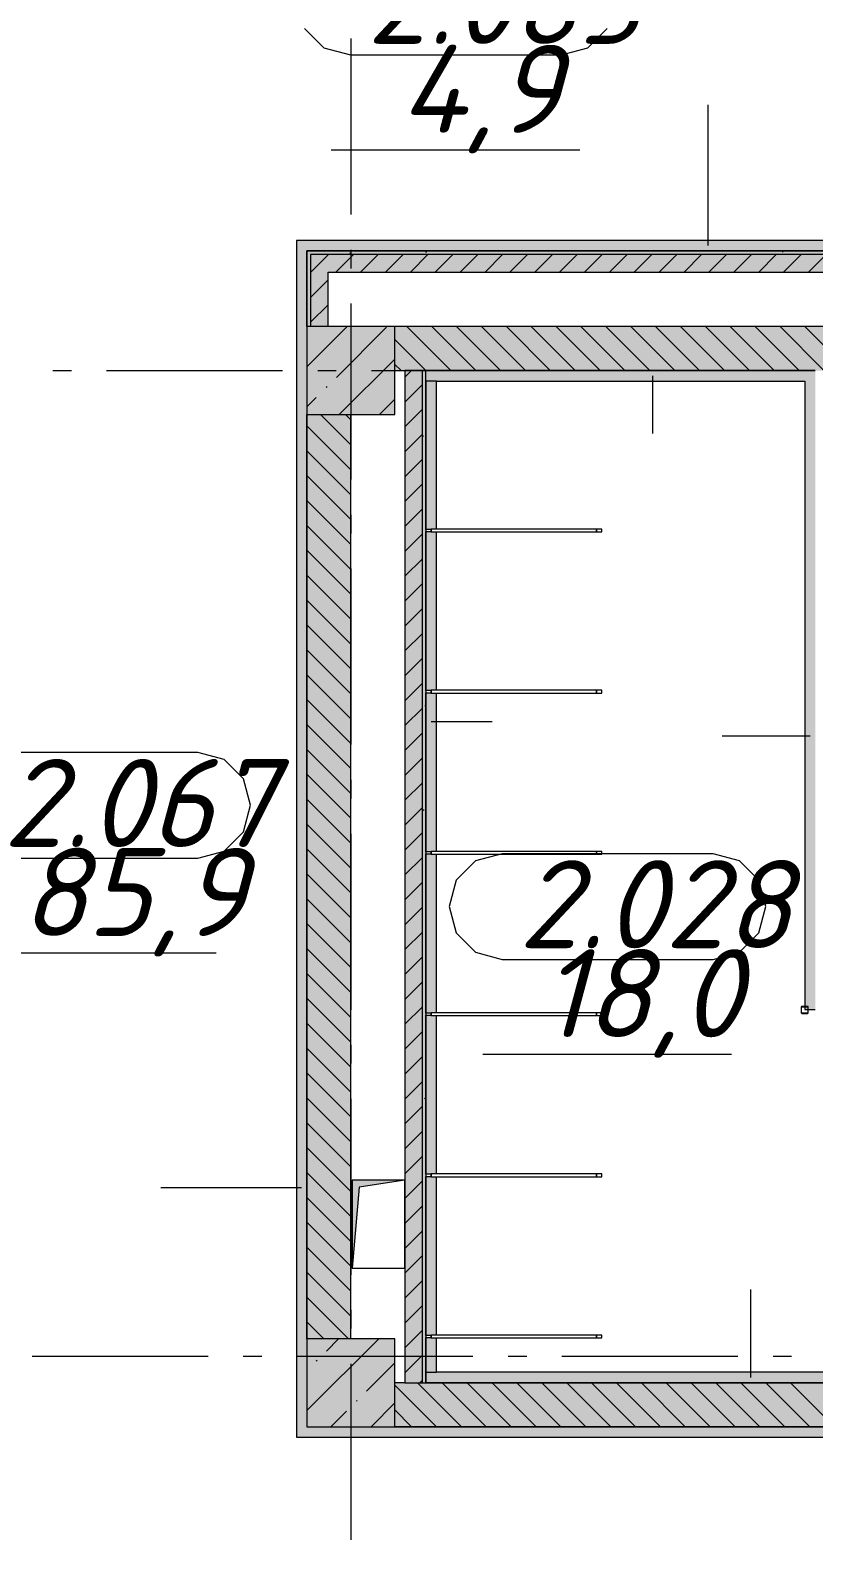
# Model space of a CAD drawing. Header units: millimetres. Extents: x -537608 to 253996, y -217170 to 186033.
# Drawn here: x -289984 to -285530, y -9093 to -517 of the extents above; entities that cross this region are included whole.
import ezdxf

# ---------------------------------------------------------------- set-up
doc = ezdxf.new("R2010")
doc.units = ezdxf.units.MM
doc.layers.add('PDF _Геометрия', color=7, linetype='Continuous')
doc.layers.add('PDF _Текст', color=7, linetype='Continuous')
doc.layers.add('PDF _Сплошная заливка', color=7, linetype='Continuous', true_color=0xffffff)
doc.styles.add('PDF ISOCPEUR Italic', font='isocpeui.ttf')

msp = doc.modelspace()

# ---------------------------------------------------------------- hatches: boundary and pattern name
at = {"layer": 'PDF _Сплошная заливка', "true_color": 0xff7d7d, "transparency": 33554559}
for points in [[(-282561.3521, -1770.6565), (-282441.3529, -1770.6565), (-282441.3529, -1710.6558), (-288471.3541, -1710.6558), (-288471.3541, -1770.6565), (-282873.3109, -1770.6565)], [(-288471.3541, -8510.6585), (-288411.3534, -8510.6585), (-288411.3534, -1770.6565), (-288471.3541, -1770.6565), (-288471.3541, -6865.691)]]:
    msp.add_hatch(color=11, dxfattribs=at).paths.add_polyline_path(points)
at = {"layer": 'PDF _Сплошная заливка', "transparency": 33554559}
for points in [[(-282873.3109, -1790.6575), (-282461.3538, -1790.6575), (-282461.3538, -1770.6565), (-288411.3534, -1770.6565), (-288411.3534, -1790.6575), (-283711.2881, -1790.6575)], [(-288411.3534, -2200.6575), (-288391.3546, -2200.6575), (-288391.3546, -1790.6575), (-288411.3534, -1790.6575), (-288411.3534, -1890.6558)], [(-282561.3521, -1890.6558), (-282561.3521, -1790.6575), (-288391.3546, -1790.6575), (-288391.3546, -1890.6558), (-282873.3109, -1890.6558)], [(-284549.2675, -2450.6564), (-284191.354, -2450.6564), (-284191.354, -2200.6575), (-287911.3535, -2200.6575), (-287911.3535, -2450.6564), (-285381.3543, -2450.6564)], [(-288172.2248, -7950.6578), (-288161.3545, -7950.6578), (-288161.3545, -2700.6575), (-288411.3534, -2700.6575), (-288411.3534, -7950.6578)], [(-287754.3536, -8200.6584), (-287734.3548, -8200.6584), (-287734.3548, -4780.658), (-287754.3536, -4780.658), (-287754.3536, -7944.6581)]]:
    msp.add_hatch(color=256, dxfattribs=at).paths.add_polyline_path(points)
at = {"layer": 'PDF _Сплошная заливка', "true_color": 0x2254ff, "transparency": 33554559}
for points in [[(-285581.353, -2510.6571), (-285521.3545, -2510.6571), (-285521.3545, -2450.6564), (-287734.3548, -2450.6564), (-287734.3548, -2510.6571), (-286225.222, -2510.6571)], [(-283971.3543, -8200.6584), (-283971.3543, -8140.6588), (-287734.3548, -8140.6588), (-287734.3548, -8200.6584), (-286225.222, -8200.6584)]]:
    msp.add_hatch(color=160, dxfattribs=at).paths.add_polyline_path(points)
at = {"layer": 'PDF _Сплошная заливка', "true_color": 0x60b5fb, "transparency": 33554559}
h = msp.add_hatch(color=151, dxfattribs=at)
h.paths.add_polyline_path([(-287704.3534, -8140.6588), (-287674.3541, -8140.6588), (-287677.8182, -7946.6582), (-287734.3548, -7946.6582), (-287734.3548, -8140.6588)], flags=0)
h.paths.add_polyline_path([(-287704.3534, -7932.6587), (-287704.3534, -7930.6585), (-287674.3541, -7930.6585), (-287674.3541, -7030.6579), (-287734.3548, -7028.6578), (-287734.3548, -7932.6587)], flags=0)
h.paths.add_polyline_path([(-287734.3548, -7016.6583), (-287674.3541, -7014.6582), (-287674.3541, -6114.6576), (-287734.3548, -6114.6576), (-287734.3548, -6865.691)], flags=0)
h.paths.add_polyline_path([(-287710.7821, -6100.658), (-287674.3541, -6098.6579), (-287674.3541, -5198.6573), (-287734.3548, -5196.6572), (-287734.3548, -6100.658)], flags=0)
h.paths.add_polyline_path([(-287704.3534, -5184.6577), (-287704.3534, -5182.6576), (-287674.3541, -5182.6576), (-287674.3541, -4282.657), (-287734.3548, -4280.6569), (-287734.3548, -5184.6577), (-287727.1402, -5184.6577)], flags=0)
h.paths.add_polyline_path([(-287734.3548, -4268.6564), (-287674.3541, -4266.6562), (-287674.3541, -3366.6567), (-287734.3548, -3364.6566), (-287734.3548, -4017.7553)], flags=0)
h.paths.add_polyline_path([(-287704.3534, -3352.656), (-287704.3534, -3350.6559), (-287674.3541, -3350.6559), (-287674.3541, -2510.6571), (-287734.3548, -2510.6571), (-287734.3548, -3352.656)], flags=0)
at = {"layer": 'PDF _Сплошная заливка', "transparency": 33554559}
h = msp.add_hatch(color=256, dxfattribs=at)
h.paths.add_polyline_path([(-277845.4411, -8450.6584), (-277161.3528, -8450.6584), (-277161.3528, -8200.6584), (-279111.3525, -8200.6584), (-279111.3525, -8450.6584), (-278263.3511, -8450.6584)], flags=0)
h.paths.add_polyline_path([(-280261.3531, -8450.6584), (-280261.3531, -8200.6584), (-282511.3541, -8202.8608), (-282511.3541, -8450.6584), (-280266.3522, -8450.6584)], flags=0)
h.paths.add_polyline_path([(-283011.354, -8450.6584), (-283011.354, -8200.6584), (-287911.3535, -8200.6584), (-287911.3535, -8450.6584), (-286225.222, -8450.6584)], flags=0)
at = {"layer": 'PDF _Сплошная заливка', "true_color": 0xff7d7d, "transparency": 33554559}
h = msp.add_hatch(color=11, dxfattribs=at)
h.paths.add_polyline_path([(-279111.3525, -8510.6585), (-278263.3511, -8510.6585), (-278263.3511, -8450.6584), (-279106.3533, -8450.6584), (-279106.3533, -8458.6588), (-279111.3525, -8458.6588)], flags=0)
h.paths.add_polyline_path([(-281197.3543, -8510.6585), (-280261.3531, -8510.6585), (-280261.3531, -8458.6588), (-280266.3522, -8458.6588), (-280266.3522, -8450.6584), (-288411.3534, -8450.6584), (-288411.3534, -8510.6585), (-282873.3109, -8510.6585)], flags=0)

# ---------------------------------------------------------------- linework, layer by layer
at = {"layer": 'PDF _Геометрия', "color": 253, "lineweight": 9, "true_color": 0xaaaaaa}
for p, q in [((-288424.1829, -507.3481), (-288314.3736, -617.1552)), ((-286814.3736, -617.1552), (-286704.5665, -507.3481)), ((-288161.3545, -564.0332), (-288161.3545, -1564.0332)), ((-288314.3736, -617.1552), (-288164.3752, -657.3466)), ((-288164.3752, -657.3466), (-286964.3743, -657.3466)), ((-286964.3743, -657.3466), (-286814.3736, -617.1552)), ((-288273.4137, -1195.3828), (-286860.5007, -1195.3828)), ((-288161.3545, -1764.0341), (-288161.3545, -1869.8668)), ((-288161.3545, -2069.8677), (-288161.3545, -3069.8677)), ((-289855.7835, -2450.6564), (-289749.9485, -2450.6564)), ((-289549.9499, -2450.6564), (-288549.9499, -2450.6564)), ((-288349.949, -2450.6564), (-288244.1163, -2450.6564)), ((-288044.1154, -2450.6564), (-287044.1154, -2450.6564)), ((-286844.1146, -2450.6564), (-286738.2818, -2450.6564)), ((-286538.281, -2450.6564), (-285538.281, -2450.6564)), ((-288161.3545, -3269.8663), (-288161.3545, -3375.7013)), ((-287704.3534, -3352.656), (-287734.3548, -3352.656)), ((-287734.3548, -3352.656), (-287734.3548, -3364.6566)), ((-287734.3548, -3364.6566), (-287704.3534, -3364.6566)), ((-286764.4359, -3350.6559), (-287704.3534, -3350.6559)), ((-287704.3534, -3350.6559), (-287704.3534, -3366.6567)), ((-287704.3534, -3364.6566), (-287704.3534, -3352.656)), ((-287704.3534, -3366.6567), (-286764.4359, -3366.6567)), ((-286764.4359, -3366.6567), (-286764.4359, -3350.6559)), ((-286734.4345, -3350.6559), (-286764.4359, -3350.6559)), ((-286764.4359, -3350.6559), (-286764.4359, -3366.6567)), ((-286764.4359, -3366.6567), (-286734.4345, -3366.6567)), ((-286734.4345, -3366.6567), (-286734.4345, -3350.6559)), ((-288161.3545, -3575.7), (-288161.3545, -4575.6999)), ((-287704.3534, -4268.6564), (-287734.3548, -4268.6564)), ((-287734.3548, -4268.6564), (-287734.3548, -4280.6569)), ((-287734.3548, -4280.6569), (-287704.3534, -4280.6569)), ((-286764.4359, -4266.6562), (-287704.3534, -4266.6562)), ((-287704.3534, -4266.6562), (-287704.3534, -4282.657)), ((-287704.3534, -4280.6569), (-287704.3534, -4268.6564)), ((-287704.3534, -4282.657), (-286764.4359, -4282.657)), ((-286764.4359, -4282.657), (-286764.4359, -4266.6562)), ((-286734.4345, -4266.6562), (-286764.4359, -4266.6562)), ((-286764.4359, -4266.6562), (-286764.4359, -4282.657)), ((-286764.4359, -4282.657), (-286734.4345, -4282.657)), ((-286734.4345, -4282.657), (-286734.4345, -4266.6562)), ((-289031.7143, -4620.195), (-290231.7152, -4620.195)), ((-288881.7137, -4660.3864), (-289031.7143, -4620.195)), ((-288771.9066, -4770.1957), (-288881.7137, -4660.3864)), ((-288731.7131, -4920.1958), (-288771.9066, -4770.1957)), ((-288161.3545, -4775.7008), (-288161.3545, -4881.5346)), ((-288771.9066, -5070.1965), (-288731.7131, -4920.1958)), ((-288881.7137, -5180.0025), (-288771.9066, -5070.1965)), ((-288161.3545, -5081.5344), (-288161.3545, -6081.5344)), ((-290231.7152, -5220.1954), (-289031.7143, -5220.1954)), ((-289031.7143, -5220.1954), (-288881.7137, -5180.0025)), ((-287704.3534, -5184.6577), (-287734.3548, -5184.6577)), ((-287734.3548, -5184.6577), (-287734.3548, -5196.6572)), ((-287734.3548, -5196.6572), (-287704.3534, -5196.6572)), ((-286764.4359, -5182.6576), (-287704.3534, -5182.6576)), ((-287704.3534, -5182.6576), (-287704.3534, -5198.6573)), ((-287704.3534, -5196.6572), (-287704.3534, -5184.6577)), ((-287704.3534, -5198.6573), (-286764.4359, -5198.6573)), ((-287302.0975, -5195.4257), (-287452.0982, -5235.6177)), ((-286102.0967, -5195.4257), (-287302.0975, -5195.4257)), ((-286764.4359, -5198.6573), (-286764.4359, -5182.6576)), ((-286734.4345, -5182.6576), (-286764.4359, -5182.6576)), ((-286764.4359, -5182.6576), (-286764.4359, -5198.6573)), ((-286764.4359, -5198.6573), (-286734.4345, -5198.6573)), ((-286734.4345, -5198.6573), (-286734.4345, -5182.6576)), ((-285952.0961, -5235.6177), (-286102.0967, -5195.4257)), ((-287452.0982, -5235.6177), (-287561.9053, -5345.4253)), ((-285842.2889, -5345.4253), (-285952.0961, -5235.6177)), ((-287561.9053, -5345.4253), (-287602.0967, -5495.4259)), ((-285802.0975, -5495.4259), (-285842.2889, -5345.4253)), ((-287602.0967, -5495.4259), (-287561.9053, -5645.4255)), ((-285842.2889, -5645.4255), (-285802.0975, -5495.4259)), ((-287561.9053, -5645.4255), (-287452.0982, -5755.2337)), ((-285952.0961, -5755.2337), (-285842.2889, -5645.4255)), ((-290340.7537, -5758.2306), (-288927.8407, -5758.2306)), ((-287452.0982, -5755.2337), (-287302.0975, -5795.4261)), ((-287302.0975, -5795.4261), (-286102.0967, -5795.4261)), ((-286102.0967, -5795.4261), (-285952.0961, -5755.2337)), ((-287704.3534, -6100.658), (-287734.3548, -6100.658)), ((-287734.3548, -6100.658), (-287734.3548, -6112.6575)), ((-287734.3548, -6112.6575), (-287704.3534, -6112.6575)), ((-286764.4359, -6098.6579), (-287704.3534, -6098.6579)), ((-287704.3534, -6098.6579), (-287704.3534, -6114.6576)), ((-287704.3534, -6112.6575), (-287704.3534, -6100.658)), ((-287704.3534, -6114.6576), (-286764.4359, -6114.6576)), ((-286764.4359, -6114.6576), (-286764.4359, -6098.6579)), ((-286734.4345, -6098.6579), (-286764.4359, -6098.6579)), ((-286764.4359, -6098.6579), (-286764.4359, -6114.6576)), ((-286764.4359, -6114.6576), (-286734.4345, -6114.6576)), ((-286734.4345, -6114.6576), (-286734.4345, -6098.6579)), ((-288161.3545, -6281.5342), (-288161.3545, -6387.3675)), ((-287411.136, -6333.4613), (-285998.2231, -6333.4613)), ((-288161.3545, -6587.3678), (-288161.3545, -7587.3678)), ((-287704.3534, -7016.6583), (-287734.3548, -7016.6583)), ((-287734.3548, -7016.6583), (-287734.3548, -7028.6578)), ((-287734.3548, -7028.6578), (-287704.3534, -7028.6578)), ((-286764.4359, -7014.6582), (-287704.3534, -7014.6582)), ((-287704.3534, -7014.6582), (-287704.3534, -7030.6579)), ((-287704.3534, -7028.6578), (-287704.3534, -7016.6583)), ((-287704.3534, -7030.6579), (-286764.4359, -7030.6579)), ((-286764.4359, -7030.6579), (-286764.4359, -7014.6582)), ((-286734.4345, -7014.6582), (-286764.4359, -7014.6582)), ((-286764.4359, -7014.6582), (-286764.4359, -7030.6579)), ((-286764.4359, -7030.6579), (-286734.4345, -7030.6579)), ((-286734.4345, -7030.6579), (-286734.4345, -7014.6582)), ((-287854.354, -7050.6578), (-288154.3553, -7050.6578)), ((-288154.3553, -7050.6578), (-288154.3553, -7550.6578)), ((-288114.3534, -7090.6586), (-288154.3553, -7550.6578)), ((-287854.354, -7050.6578), (-288114.3534, -7090.6586)), ((-287854.354, -7550.6578), (-287854.354, -7050.6578)), ((-288154.3553, -7550.6578), (-287854.354, -7550.6578)), ((-288161.3545, -7787.3681), (-288161.3545, -7893.2014)), ((-287704.3534, -7932.6587), (-287734.3548, -7932.6587)), ((-287734.3548, -7932.6587), (-287734.3548, -7944.6581)), ((-287734.3548, -7944.6581), (-287704.3534, -7944.6581)), ((-286764.4359, -7930.6585), (-287704.3534, -7930.6585)), ((-287704.3534, -7930.6585), (-287704.3534, -7946.6582)), ((-287704.3534, -7944.6581), (-287704.3534, -7932.6587)), ((-287704.3534, -7946.6582), (-286764.4359, -7946.6582)), ((-286764.4359, -7946.6582), (-286764.4359, -7930.6585)), ((-286734.4345, -7930.6585), (-286764.4359, -7930.6585)), ((-286764.4359, -7930.6585), (-286764.4359, -7946.6582)), ((-286764.4359, -7946.6582), (-286734.4345, -7946.6582)), ((-286734.4345, -7946.6582), (-286734.4345, -7930.6585)), ((-289973.2875, -8050.6594), (-288973.2875, -8050.6594)), ((-288773.2866, -8050.6594), (-288667.4538, -8050.6594)), ((-288467.453, -8050.6594), (-287467.453, -8050.6594)), ((-287267.4522, -8050.6594), (-287161.6194, -8050.6594)), ((-286961.6185, -8050.6594), (-285961.6186, -8050.6594)), ((-285761.6198, -8050.6594), (-285655.7849, -8050.6594)), ((-288161.3545, -8093.2012), (-288161.3545, -9093.2022))]:
    msp.add_line(p, q, dxfattribs=at)
at = {"layer": 'PDF _Геометрия', "lineweight": 9}
for p, q in [((-286131.2132, -1740.6573), (-286131.2132, -940.656)), ((-282441.3529, -1710.6558), (-288471.3541, -1710.6558)), ((-288471.3541, -1710.6558), (-288471.3541, -1770.6565)), ((-288471.3541, -1770.6565), (-288471.3541, -8510.6585)), ((-282561.3521, -1770.6565), (-288411.3534, -1770.6565)), ((-288411.3534, -1770.6565), (-288411.3534, -1790.6575)), ((-288411.3534, -2200.6575), (-288411.3534, -1770.6565)), ((-288411.3534, -1770.6565), (-282561.3521, -1770.6565)), ((-288411.3534, -1790.6575), (-288411.3534, -1890.6558)), ((-282561.3521, -1790.6575), (-288391.3546, -1790.6575)), ((-288391.3546, -1790.6575), (-288391.3546, -1890.6558)), ((-288388.7324, -1890.6558), (-288288.7319, -1790.6575)), ((-288247.3113, -1890.6558), (-288147.3108, -1790.6575)), ((-288105.8902, -1890.6558), (-288005.8897, -1790.6575)), ((-287964.469, -1890.6558), (-287864.4686, -1790.6575)), ((-287823.0479, -1890.6558), (-287723.0475, -1790.6575)), ((-287681.6246, -1890.6558), (-287581.6264, -1790.6575)), ((-287540.2035, -1890.6558), (-287440.2031, -1790.6575)), ((-287398.7824, -1890.6558), (-287298.782, -1790.6575)), ((-287257.3613, -1890.6558), (-287157.3609, -1790.6575)), ((-287115.9401, -1890.6558), (-287015.9397, -1790.6575)), ((-286974.519, -1890.6558), (-286874.5186, -1790.6575)), ((-286833.0979, -1890.6558), (-286733.0975, -1790.6575)), ((-286691.6768, -1890.6558), (-286591.6764, -1790.6575)), ((-286550.2535, -1890.6558), (-286450.2553, -1790.6575)), ((-286408.8324, -1890.6558), (-286308.832, -1790.6575)), ((-286267.4113, -1890.6558), (-286167.4109, -1790.6575)), ((-286125.9901, -1890.6558), (-286025.9898, -1790.6575)), ((-285984.569, -1890.6558), (-285884.5686, -1790.6575)), ((-285843.1479, -1890.6558), (-285743.1475, -1790.6575)), ((-285701.7268, -1890.6558), (-285601.7264, -1790.6575)), ((-285560.3057, -1890.6558), (-285460.3053, -1790.6575)), ((-288411.3534, -1890.6558), (-288411.3534, -2200.6575)), ((-288391.3546, -1893.278), (-288388.7324, -1890.6558)), ((-288391.3546, -1890.6558), (-288391.3546, -2200.6575)), ((-288391.3546, -2034.6992), (-288291.3542, -1934.7009)), ((-288291.3542, -2200.6575), (-288291.3542, -1890.6558)), ((-288291.3542, -1890.6558), (-282561.3521, -1890.6558)), ((-288391.3546, -2176.1224), (-288291.3542, -2076.122)), ((-288411.3534, -2428.7307), (-288183.2802, -2200.6575)), ((-287911.3535, -2200.6575), (-288411.3534, -2200.6575)), ((-288411.3534, -2200.6575), (-288411.3534, -2700.6575)), ((-288243.8127, -2489.2891), (-287958.6905, -2204.1647)), ((-284191.354, -2200.6575), (-287911.3535, -2200.6575)), ((-287911.3535, -2700.6575), (-287911.3535, -2200.6575)), ((-287593.3277, -2450.6564), (-287843.3265, -2200.6575)), ((-287451.9065, -2450.6564), (-287701.9054, -2200.6575)), ((-287310.4854, -2450.6564), (-287560.4843, -2200.6575)), ((-287169.0622, -2450.6564), (-287419.0632, -2200.6575)), ((-287027.641, -2450.6564), (-287277.6421, -2200.6575)), ((-286886.2199, -2450.6564), (-287136.221, -2200.6575)), ((-286744.7988, -2450.6564), (-286994.7998, -2200.6575)), ((-286603.3777, -2450.6564), (-286853.3766, -2200.6575)), ((-286461.9566, -2450.6564), (-286711.9555, -2200.6575)), ((-286320.5355, -2450.6564), (-286570.5343, -2200.6575)), ((-286179.1143, -2450.6564), (-286429.1132, -2200.6575)), ((-286037.6911, -2450.6564), (-286287.6921, -2200.6575)), ((-285896.2699, -2450.6564), (-286146.271, -2200.6575)), ((-285754.8488, -2450.6564), (-286004.8499, -2200.6575)), ((-285613.4277, -2450.6564), (-285863.4288, -2200.6575)), ((-285472.0066, -2450.6564), (-285722.0055, -2200.6575)), ((-285330.5855, -2450.6564), (-285580.5844, -2200.6575)), ((-287734.7488, -2450.6564), (-287911.3535, -2274.0517)), ((-288227.0821, -2700.6575), (-287911.3535, -2384.9289)), ((-287876.1699, -2450.6564), (-287911.3535, -2415.4728)), ((-287911.3535, -2450.6564), (-287854.354, -2450.6564)), ((-287854.354, -2487.6507), (-287817.3619, -2450.6564)), ((-287854.354, -2450.6564), (-287854.354, -4780.658)), ((-287754.3536, -2450.6564), (-287854.354, -2450.6564)), ((-287754.3536, -4780.658), (-287754.3536, -2450.6564)), ((-287734.3548, -2450.6564), (-287754.3536, -2450.6564)), ((-287734.3548, -2510.6571), (-287734.3548, -2450.6564)), ((-287734.3548, -2450.6564), (-285521.3545, -2450.6564)), ((-285521.3545, -2450.6564), (-287734.3548, -2450.6564)), ((-287734.3548, -2510.6571), (-287734.3548, -2450.6564)), ((-286446.2744, -2480.6557), (-286446.2744, -2808.6626)), ((-288300.838, -2546.3144), (-288296.0972, -2541.5713)), ((-287854.354, -2629.0718), (-287754.3536, -2529.0713)), ((-287674.3541, -2510.6571), (-287734.3548, -2510.6571)), ((-287734.3548, -2510.6571), (-287734.3548, -3352.656)), ((-287734.3548, -3352.656), (-287734.3548, -2510.6571)), ((-287674.3541, -3350.6559), (-287674.3541, -2510.6571)), ((-287674.3541, -2510.6571), (-285581.353, -2510.6571)), ((-285581.353, -2510.6571), (-285581.353, -6080.6582)), ((-288411.3534, -2656.8298), (-288357.8633, -2603.3375)), ((-287998.9852, -2700.6575), (-287911.3535, -2613.0279)), ((-288411.3534, -2700.6575), (-288411.3534, -7950.6578)), ((-288411.3534, -7950.6578), (-288411.3534, -2700.6575)), ((-288411.3534, -2700.6575), (-287911.3535, -2700.6575)), ((-288161.3545, -2872.5795), (-288333.2766, -2700.6575)), ((-288161.3545, -2731.1584), (-288191.8554, -2700.6575)), ((-288161.3545, -7950.6578), (-288161.3545, -2700.6575)), ((-287854.354, -2770.4929), (-287754.3536, -2670.4925)), ((-288161.3545, -3014.0006), (-288411.3534, -2763.9996)), ((-287854.354, -2911.914), (-287754.3536, -2811.9136)), ((-288161.3545, -3155.4217), (-288411.3534, -2905.4229)), ((-287854.354, -3053.3351), (-287754.3536, -2953.3347)), ((-288161.3545, -3296.8428), (-288411.3534, -3046.844)), ((-287854.354, -3194.7562), (-287754.3536, -3094.7558)), ((-288161.3545, -3438.264), (-288411.3534, -3188.2651)), ((-287854.354, -3336.1774), (-287754.3536, -3236.1769)), ((-288161.3545, -3579.6851), (-288411.3534, -3329.6862)), ((-287854.354, -3477.5985), (-287754.3536, -3377.6002)), ((-287734.3548, -4268.6564), (-287734.3548, -3364.6566)), ((-287734.3548, -3364.6566), (-287734.3548, -4268.6564)), ((-287674.3541, -4266.6562), (-287674.3541, -3366.6567)), ((-288161.3545, -3721.1083), (-288411.3534, -3471.1073)), ((-287854.354, -3619.0217), (-287754.3536, -3519.0213)), ((-288161.3545, -3862.5295), (-288411.3534, -3612.5284)), ((-287854.354, -3760.4429), (-287754.3536, -3660.4424)), ((-288161.3545, -4003.9506), (-288411.3534, -3753.9496)), ((-287854.354, -3901.864), (-287754.3536, -3801.8635)), ((-288161.3545, -4145.3717), (-288411.3534, -3895.3707)), ((-287854.354, -4043.2851), (-287754.3536, -3943.2846)), ((-288161.3545, -4286.7928), (-288411.3534, -4036.7939)), ((-287854.354, -4184.7062), (-287754.3536, -4084.7058)), ((-288161.3545, -4428.2139), (-288411.3534, -4178.2151)), ((-287854.354, -4326.1273), (-287754.3536, -4226.1269)), ((-287734.3548, -4780.658), (-287734.3548, -4280.6569)), ((-287734.3548, -4280.6569), (-287734.3548, -4780.658)), ((-287674.3541, -5182.6576), (-287674.3541, -4282.657)), ((-288161.3545, -4569.635), (-288411.3534, -4319.6362)), ((-287854.354, -4467.5484), (-287754.3536, -4367.548)), ((-287704.3534, -4444.4084), (-287359.1163, -4444.4084)), ((-288161.3545, -4711.0573), (-288411.3534, -4461.0573)), ((-287854.354, -4608.9696), (-287754.3536, -4508.9713)), ((-285551.3537, -4527.4329), (-286051.3537, -4527.4329)), ((-288161.3545, -4852.479), (-288411.3534, -4602.4784)), ((-287854.354, -4750.3912), (-287754.3536, -4650.3924)), ((-288161.3545, -4993.9006), (-288411.3534, -4743.9006)), ((-287854.354, -4780.658), (-287854.354, -8200.6584)), ((-287854.354, -4891.8139), (-287754.3536, -4791.8135)), ((-287754.3536, -8200.6584), (-287754.3536, -4780.658)), ((-287734.3548, -5184.6577), (-287734.3548, -4780.658)), ((-287734.3548, -4780.658), (-287734.3548, -5184.6577)), ((-288161.3545, -5135.3217), (-288411.3534, -4885.3217)), ((-287854.354, -5033.2356), (-287754.3536, -4933.2352)), ((-288161.3545, -5276.7433), (-288411.3534, -5026.7428)), ((-287854.354, -5174.6562), (-287754.3536, -5074.6557)), ((-288161.3545, -5418.1634), (-288411.3534, -5168.1639)), ((-287854.354, -5316.0773), (-287754.3536, -5216.078)), ((-287734.3548, -6100.658), (-287734.3548, -5196.6572)), ((-287734.3548, -5196.6572), (-287734.3548, -6100.658)), ((-287674.3541, -6098.6579), (-287674.3541, -5198.6573)), ((-288161.3545, -5559.5861), (-288411.3534, -5309.5861)), ((-287854.354, -5457.5), (-287754.3536, -5357.4985)), ((-288161.3545, -5701.0078), (-288411.3534, -5451.0072)), ((-287854.354, -5598.9206), (-287754.3536, -5498.9202)), ((-288161.3545, -5842.4284), (-288411.3534, -5592.4284)), ((-287854.354, -5740.3418), (-287754.3536, -5640.3413)), ((-288161.3545, -5983.8506), (-288411.3534, -5733.85)), ((-287854.354, -5881.7629), (-287754.3536, -5781.763)), ((-288161.3545, -6125.2722), (-288411.3534, -5875.2717)), ((-287854.354, -6023.185), (-287754.3536, -5923.1846)), ((-288161.3545, -6266.6928), (-288411.3534, -6016.6928)), ((-287854.354, -6164.6061), (-287754.3536, -6064.6057)), ((-285600.1827, -6063.9437), (-285601.3539, -6066.7716)), ((-285601.3539, -6066.7716), (-285601.3539, -6098.772)), ((-285597.3537, -6062.7714), (-285600.1827, -6063.9437)), ((-285599.3538, -6066.7716), (-285598.7682, -6065.3582)), ((-285599.3538, -6098.772), (-285599.3538, -6066.7716)), ((-285598.7682, -6065.3582), (-285597.3537, -6064.7715)), ((-285565.3543, -6062.7714), (-285597.3537, -6062.7714)), ((-285597.3537, -6064.7715), (-285565.3543, -6064.7715)), ((-285581.353, -6080.6582), (-285521.3545, -6080.6582)), ((-285562.5254, -6063.9437), (-285565.3543, -6062.7714)), ((-285565.3543, -6064.7715), (-285563.9399, -6065.3582)), ((-285563.9399, -6065.3582), (-285563.3543, -6066.7716)), ((-285563.3543, -6066.7716), (-285563.3543, -6098.772)), ((-285561.3542, -6066.7716), (-285562.5254, -6063.9437)), ((-285561.3542, -6098.772), (-285561.3542, -6066.7716)), ((-288161.3545, -6408.1139), (-288411.3534, -6158.1144)), ((-287734.3548, -7016.6583), (-287734.3548, -6112.6575)), ((-287734.3548, -6112.6575), (-287734.3548, -7016.6583)), ((-287674.3541, -7014.6582), (-287674.3541, -6114.6576)), ((-285601.3539, -6098.772), (-285600.1827, -6101.5994)), ((-285600.1827, -6101.5994), (-285597.3537, -6102.7722)), ((-285598.7682, -6100.1866), (-285599.3538, -6098.772)), ((-285597.3537, -6100.7721), (-285598.7682, -6100.1866)), ((-285565.3543, -6100.7721), (-285597.3537, -6100.7721)), ((-285597.3537, -6102.7722), (-285565.3543, -6102.7722)), ((-285563.9399, -6100.1866), (-285565.3543, -6100.7721)), ((-285565.3543, -6102.7722), (-285562.5254, -6101.5994)), ((-285563.3543, -6098.772), (-285563.9399, -6100.1866)), ((-285562.5254, -6101.5994), (-285561.3542, -6098.772)), ((-287854.354, -6306.0272), (-287754.3536, -6206.0268)), ((-288161.3545, -6549.5356), (-288411.3534, -6299.5351)), ((-287854.354, -6447.4484), (-287754.3536, -6347.449)), ((-288161.3545, -6690.9572), (-288411.3534, -6440.9572)), ((-287854.354, -6588.8706), (-287754.3536, -6488.8702)), ((-288161.3545, -6832.3783), (-288411.3534, -6582.3789)), ((-287854.354, -6730.2917), (-287754.3536, -6630.2913)), ((-288161.3545, -6973.7994), (-288411.3534, -6723.7994)), ((-287854.354, -6871.7128), (-287754.3536, -6771.7124)), ((-288161.3545, -7115.2217), (-288411.3534, -6865.2206)), ((-287854.354, -7013.1345), (-287754.3536, -6913.1346)), ((-288161.3545, -7256.6428), (-288411.3534, -7006.6422)), ((-287734.3548, -7932.6587), (-287734.3548, -7028.6578)), ((-287734.3548, -7028.6578), (-287734.3548, -7932.6587)), ((-287674.3541, -7930.6585), (-287674.3541, -7030.6579)), ((-288441.3548, -7094.2207), (-289241.354, -7094.2207)), ((-287854.354, -7154.5561), (-287754.3536, -7054.5557)), ((-288161.3545, -7398.0639), (-288411.3534, -7148.0639)), ((-287854.354, -7295.9772), (-287754.3536, -7195.9769)), ((-288161.3545, -7539.485), (-288411.3534, -7289.485)), ((-287854.354, -7437.3989), (-287754.3536, -7337.399)), ((-288161.3545, -7680.9072), (-288411.3534, -7430.9061)), ((-287854.354, -7578.8195), (-287754.3536, -7478.8201)), ((-288161.3545, -7822.3283), (-288411.3534, -7572.3283)), ((-287854.354, -7720.2417), (-287754.3536, -7620.2412)), ((-288174.4467, -7950.6578), (-288411.3534, -7713.7494)), ((-285888.4676, -8170.658), (-285888.4676, -7670.6581)), ((-287854.354, -7861.6622), (-287754.3536, -7761.6618)), ((-288315.8678, -7950.6578), (-288411.3534, -7855.1706)), ((-288411.3534, -8359.2945), (-288002.7184, -7950.6578)), ((-287911.3535, -7950.6578), (-288411.3534, -7950.6578)), ((-288411.3534, -7950.6578), (-288411.3534, -8450.6584)), ((-288300.838, -8020.6789), (-288230.8175, -7950.6578)), ((-287911.3535, -8450.6584), (-287911.3535, -7950.6578)), ((-287854.354, -8003.0839), (-287754.3536, -7903.0846)), ((-287734.3548, -8140.6588), (-287734.3548, -7944.6581)), ((-287734.3548, -7944.6581), (-287734.3548, -8140.6588)), ((-287674.3541, -8140.6588), (-287674.3541, -7946.6582)), ((-287854.354, -8144.505), (-287754.3536, -8044.5062)), ((-288357.8633, -8077.7032), (-288353.1204, -8072.9623)), ((-288072.7389, -8248.778), (-287911.3535, -8087.3931)), ((-287734.3548, -8200.6584), (-287734.3548, -8140.6588)), ((-287734.3548, -8140.6588), (-287734.3548, -8200.6584)), ((-287734.3548, -8140.6588), (-287674.3541, -8140.6588)), ((-283971.3543, -8140.6588), (-287674.3541, -8140.6588)), ((-287854.354, -8200.6584), (-287911.3535, -8200.6584)), ((-287674.4445, -8450.6584), (-287911.3535, -8213.7494)), ((-287854.354, -8200.6584), (-287754.3536, -8200.6584)), ((-287533.0234, -8450.6584), (-287783.0244, -8200.6584)), ((-287769.0863, -8200.6584), (-287754.3536, -8185.9263)), ((-287754.3536, -8200.6584), (-287734.3548, -8200.6584)), ((-287734.3548, -8200.6584), (-283971.3543, -8200.6584)), ((-283971.3543, -8200.6584), (-287734.3548, -8200.6584)), ((-287391.6023, -8450.6584), (-287641.6033, -8200.6584)), ((-287250.1812, -8450.6584), (-287500.1822, -8200.6584)), ((-287108.7601, -8450.6584), (-287358.7589, -8200.6584)), ((-286967.3389, -8450.6584), (-287217.3378, -8200.6584)), ((-286825.9178, -8450.6584), (-287075.9167, -8200.6584)), ((-286684.4967, -8450.6584), (-286934.4956, -8200.6584)), ((-286543.0734, -8450.6584), (-286793.0745, -8200.6584)), ((-286401.6523, -8450.6584), (-286651.6534, -8200.6584)), ((-286260.2312, -8450.6584), (-286510.2323, -8200.6584)), ((-286118.8101, -8450.6584), (-286368.8111, -8200.6584)), ((-285977.3889, -8450.6584), (-286227.3879, -8200.6584)), ((-285835.9678, -8450.6584), (-286085.9668, -8200.6584)), ((-285694.5467, -8450.6584), (-285944.5456, -8200.6584)), ((-285553.1256, -8450.6584), (-285803.1245, -8200.6584)), ((-285411.7023, -8450.6584), (-285661.7034, -8200.6584)), ((-288129.7642, -8305.8022), (-288125.0234, -8301.0604)), ((-288046.5224, -8450.6584), (-287911.3535, -8315.4916)), ((-288274.6193, -8450.6584), (-288186.7895, -8362.8264)), ((-287815.8678, -8450.6584), (-287911.3535, -8355.1705)), ((-288411.3534, -8450.6584), (-287911.3535, -8450.6584)), ((-287911.3535, -8450.6584), (-283011.354, -8450.6584)), ((-283011.354, -8450.6584), (-287911.3535, -8450.6584)), ((-288471.3541, -8510.6585), (-288411.3534, -8510.6585)), ((-288411.3534, -8510.6585), (-280261.3531, -8510.6585))]:
    msp.add_line(p, q, dxfattribs=at)
at = {"layer": 'PDF _Геометрия', "color": 8, "lineweight": 9, "true_color": 0x787878}
for p, q in [((-288162.6269, -1787.6778), (-288165.9813, -1781.8713)), ((-287732.964, -1773.1087), (-287736.3183, -1778.9153)), ((-286753.0963, -1790.6575), (-286754.5216, -1788.188)), ((-286323.739, -1770.6565), (-286324.8586, -1772.5985)), ((-285705.2749, -1776.7364), (-285708.6292, -1770.9299)), ((-288391.3546, -2100.6722), (-288393.0706, -2103.6453)), ((-287750.2242, -2819.0011), (-287753.5764, -2824.8098)), ((-287735.3214, -4356.5959), (-287738.6736, -4350.7873)), ((-287745.2853, -4948.9366), (-287748.6396, -4943.1291)), ((-287737.9911, -6587.1719), (-287741.3433, -6581.3643))]:
    msp.add_line(p, q, dxfattribs=at)
at = {"layer": 'PDF _Сплошная заливка', "lineweight": 35, "transparency": 33554559}
for points in [[(-288391.3546, -2200.6575), (-288291.3542, -2200.6575), (-288391.3546, -1890.6558), (-288291.3542, -1890.6558)], [(-288411.3534, -2700.6575), (-287911.3535, -2700.6575), (-288411.3534, -2200.6575), (-287911.3535, -2200.6575)], [(-287754.3536, -4780.658), (-287754.3536, -2450.6564), (-287854.354, -4780.658), (-287854.354, -2450.6564)], [(-287734.3548, -4780.658), (-287734.3548, -2450.6564), (-287754.3536, -4780.658), (-287754.3536, -2450.6564)], [(-287754.3536, -8200.6584), (-287754.3536, -4780.658), (-287854.354, -8200.6584), (-287854.354, -4780.658)], [(-288411.3534, -8450.6584), (-287911.3535, -8450.6584), (-288411.3534, -7950.6578), (-287911.3535, -7950.6578)]]:
    msp.add_solid(points, dxfattribs=at)
at = {"layer": 'PDF _Сплошная заливка', "color": 160, "lineweight": 35, "true_color": 0x2254ff, "transparency": 33554559}
msp.add_solid([(-285521.3545, -6080.6582), (-285521.3545, -2510.6571), (-285581.353, -6080.6582), (-285581.353, -2510.6571)], dxfattribs=at)
at = {"layer": 'PDF _Сплошная заливка', "color": 254, "lineweight": 35, "true_color": 0xe2e2e2, "transparency": 33554559}
msp.add_solid([(-288154.3553, -7550.6578), (-288114.3534, -7090.6586), (-288154.3553, -7050.6578), (-287854.354, -7050.6578)], dxfattribs=at)

# ---------------------------------------------------------------- texts
at = {"layer": 'PDF _Текст', "char_height": 500, "attachment_point": 4, "style": 'PDF ISOCPEUR Italic'}
for s, insert in [('2.065', (-288071.7034, -344.0562)), ('4,9', (-287886.7043, -908.0075)), ('2.067', (-290139.0456, -4906.9051)), ('85,9', (-290040.0441, -5470.8553)), ('2.028', (-287209.4257, -5482.1357)), ('18,0', (-287084.4274, -6046.086))]:
    msp.add_mtext(s, dxfattribs=dict(at, insert=insert))

doc.saveas('drawing.dxf')
